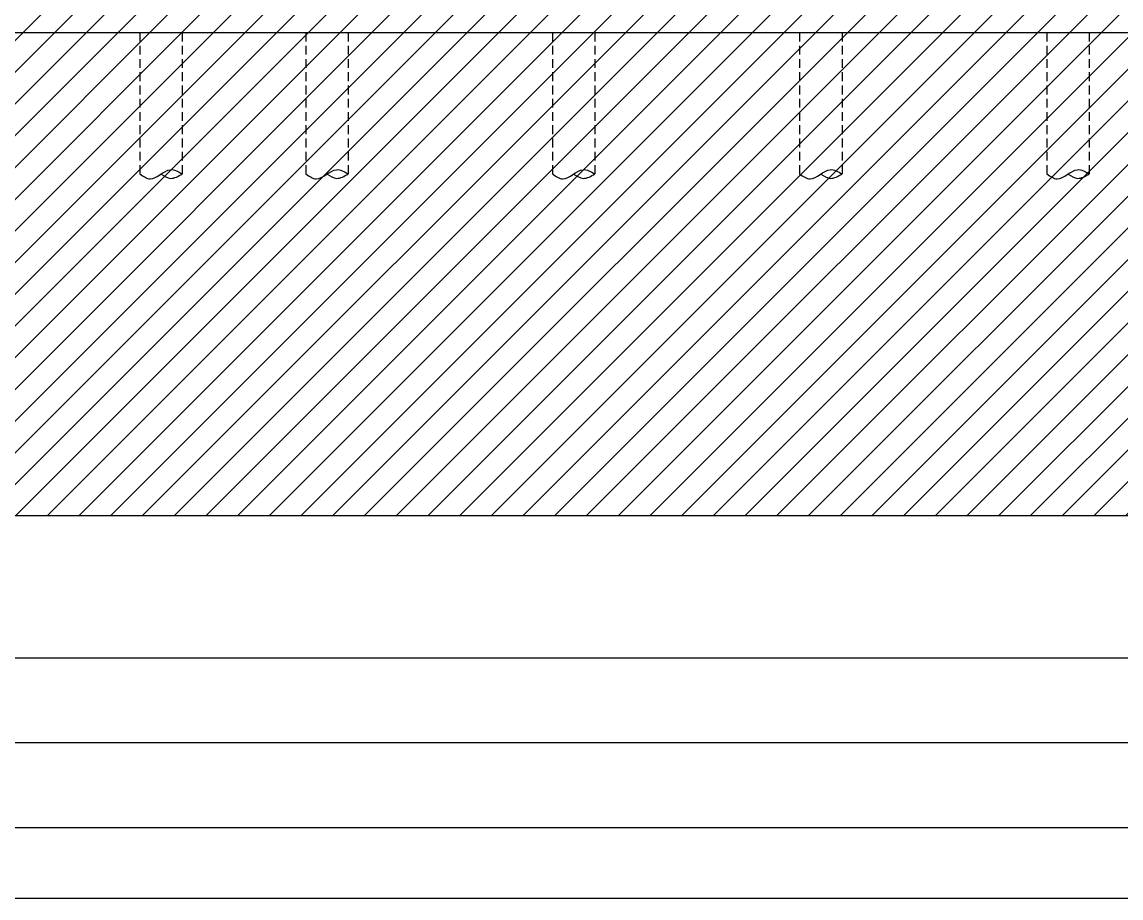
# Model space of a CAD drawing. Header units: centimetres. Extents: x 26569 to 160723, y -3143 to 14565.
# Drawn here: x 104852 to 106408, y -3143 to -1903 of the extents above; entities that cross this region are included whole.
import ezdxf

# ---------------------------------------------------------------- set-up
doc = ezdxf.new("R2010")
doc.units = ezdxf.units.CM
doc.header["$LTSCALE"] = 100
doc.linetypes.add('HIDDEN2', pattern=[0.1875, 0.125, -0.0625])
for name, color, linetype in [('A-ANNO-TTBL', 157, 'Continuous'), ('A-ELEV-01', 255, 'Continuous'), ('A-HATCH', 253, 'Continuous')]:
    doc.layers.add(name, color=color, linetype=linetype)

# ---------------------------------------------------------------- blocks, each defined once
blk = doc.blocks.new('JET GROUT')
at = {"linetype": 'HIDDEN2'}
for points in [[(-30, 0), (-30, -200)], [(30, 0), (30, -200)]]:
    blk.add_lwpolyline(points, dxfattribs=at)
blk.add_spline([(-30, -200), (-15.3, -207.2), (13.4, -194.1), (30, -200)], degree=3)
blk.add_open_spline([(0, -200.3), (4.4, -203.3), (14.5, -209.5), (24.5, -203.3), (30, -200)], degree=3, knots=[179.801197, 179.801197, 179.801197, 179.801197, 259.646208, 355.156763, 355.156763, 355.156763, 355.156763])

msp = doc.modelspace()

# ---------------------------------------------------------------- hatches: boundary and pattern name
at = {"layer": 'A-HATCH'}
h = msp.add_hatch(dxfattribs=at)
h.set_pattern_fill('LINE', color=256, scale=10, angle=45, style=0)
h.set_pattern_definition([(45, (106135.94, -7190.227), (-22.45064, 22.45064), [])])
h.paths.add_polyline_path([(126881.01, -1756.54), (126881.01, -2601.62), (101281.01, -2601.62), (101281.01, -1756.54), (102301.76, -1756.54), (102301.76, -1856.54), (102451.76, -1856.54), (102451.76, -1826.54), (102321.78, -1826.54), (102321.78, -1646.54), (103061.73, -1646.54), (103061.73, -1795.54), (102906.73, -1795.54), (102906.73, -1877.54), (102892.73, -1877.54), (102892.73, -1887.54), (123123.73, -1887.54), (123123.73, -1877.54), (123108.73, -1877.54), (123108.73, -1795.54), (122652.23, -1795.54), (122652.23, -1731.54), (122957.73, -1731.55), (125765.67, -1776.54), (125765.99, -1756.54)])
h.paths.add_polyline_path([(102788.51, -1669.74), (102455.56, -1669.74), (102455.56, -1889.32), (102788.51, -1889.32)], flags=16)
h.paths.add_polyline_path([(117434.41, -2194.81), (117733.11, -2194.81), (117733.11, -2377.65), (117434.41, -2377.65)], flags=16)
h.paths.add_polyline_path([(106641, -2194.81), (106939.7, -2194.81), (106939.7, -2377.65), (106641, -2377.65)], flags=16)
h.paths.add_polyline_path([(104417.31, -2194.81), (104716.01, -2194.81), (104716.01, -2377.65), (104417.31, -2377.65)], flags=16)

# ---------------------------------------------------------------- linework, layer by layer
at = {"layer": 'A-ANNO-TTBL'}
for points in [[(157421.04, -3142.83), (157421.04, 9557.17), (26568.76, 9557.19), (26568.76, -3142.81)], [(157321.04, -3042.83), (157321.04, 9457.17), (26668.76, 9457.19), (26668.76, -3042.81)]]:
    msp.add_lwpolyline(points, close=True, dxfattribs=at)
for points in [[(48081.01, -2802.87), (153081.03, -2802.87)], [(48081.01, -2922.85), (153081.03, -2922.85)]]:
    msp.add_lwpolyline(points, dxfattribs=at)
at = {"layer": 'A-ELEV-01'}
msp.add_line((102677.73, -1917.54), (123337.73, -1917.54), dxfattribs=at)
at = {"layer": 'A-HATCH'}
msp.add_lwpolyline([(126881.01, -2601.62), (101281.01, -2601.62), (101281.01, -1756.54), (102301.76, -1756.54), (102301.76, -1856.54), (102451.76, -1856.54), (102451.76, -1826.54), (102321.78, -1826.54), (102321.78, -1646.54), (103061.73, -1646.54), (103061.73, -1795.54), (102906.73, -1795.54), (102906.73, -1877.54), (102892.73, -1877.54), (102892.73, -1887.54), (123123.73, -1887.54)], dxfattribs=at)

# ---------------------------------------------------------------- block references
at = {"layer": 'A-ELEV-01'}
for p in [(105048.6, -1917.54), (105283.6, -1917.54), (105632.73, -1917.54), (105982.73, -1917.54), (106332.73, -1917.54)]:
    msp.add_blockref('JET GROUT', p, dxfattribs=at)

doc.saveas('drawing.dxf')
